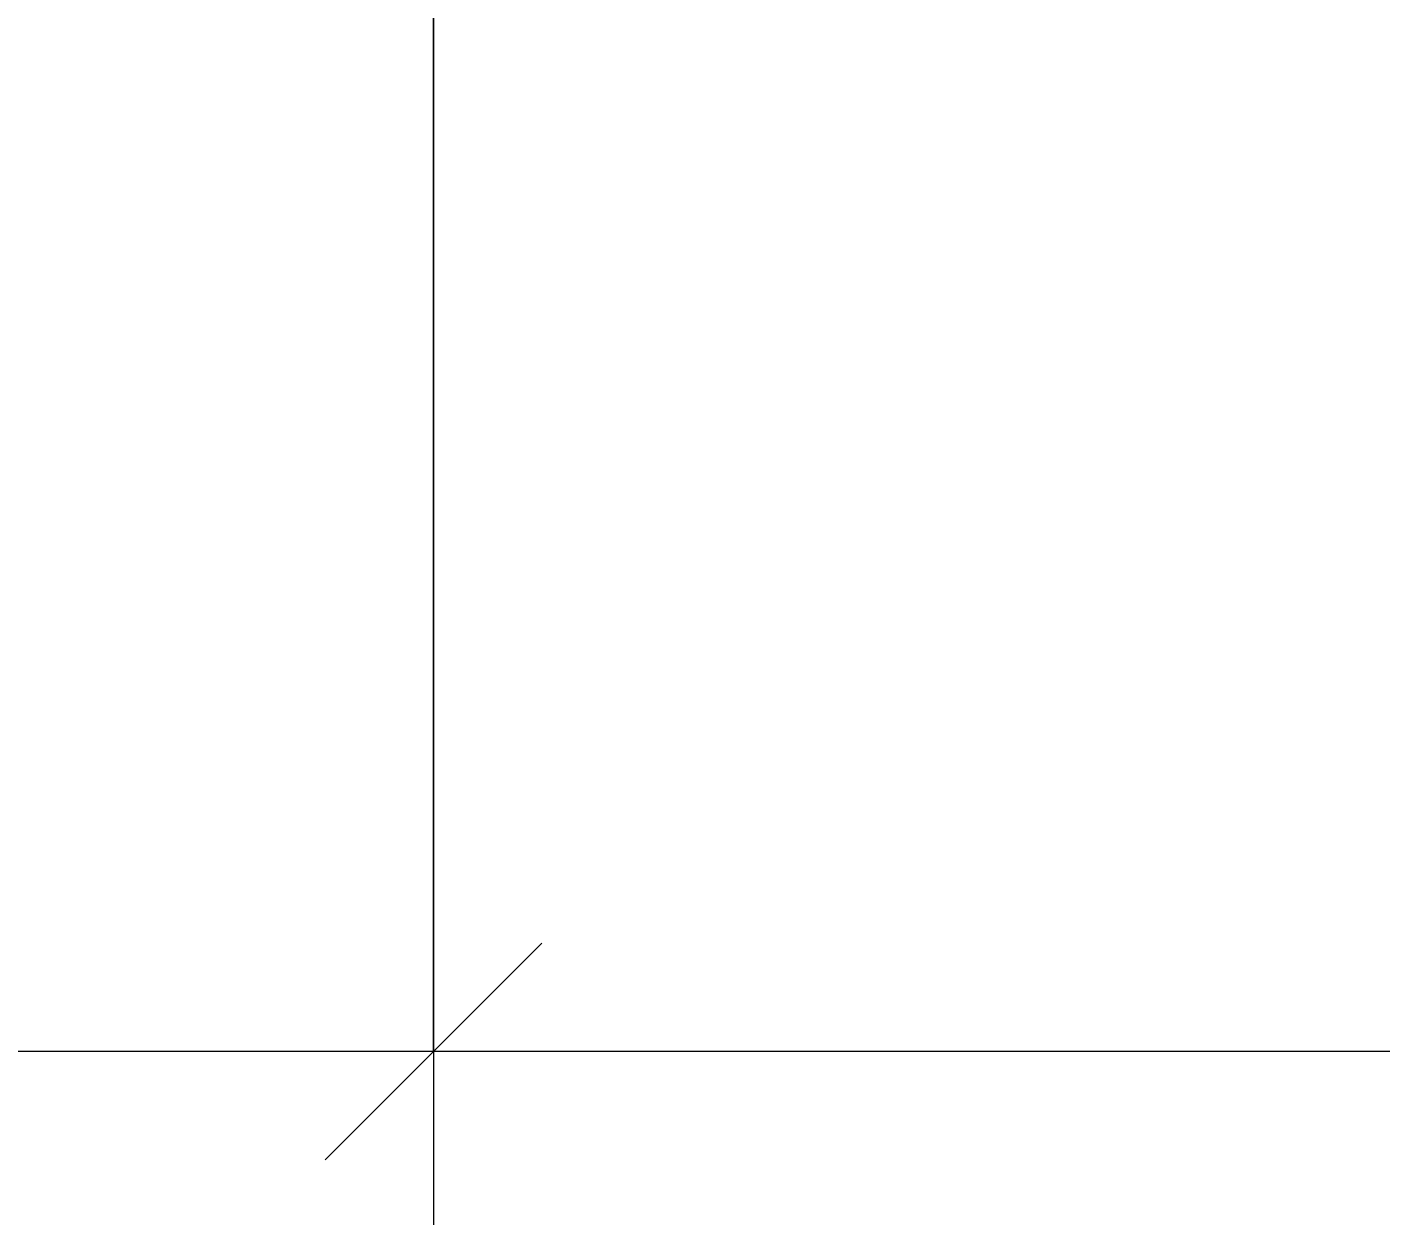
# Model space of a CAD drawing. Header units: millimetres. Extents: x 1401 to 56953, y -2645 to 12445.
# Drawn here: x 16809 to 17043.3, y 8180.1 to 8387.4 of the extents above; entities that cross this region are included whole.
import ezdxf

# ---------------------------------------------------------------- set-up
doc = ezdxf.new("R2010")
doc.units = ezdxf.units.MM
doc.layers.add('A-ANNO-DIMS', color=7, linetype='Continuous', lineweight=9)
doc.layers.add('A-ANNO-DIMS-25', color=7, linetype='Continuous', lineweight=9)
doc.styles.add('ISOCPEUR_2', font='isocpeur.ttf', dxfattribs={"width": 0.9, "height": 62.5})
doc.dimstyles.new('ISO-2_5_0_9К_БОЛЬШОЙ_1', dxfattribs={"dimscale": 304.8, "dimtxt": 62.248823, "dimasz": 0.123031, "dimexe": 0.098425, "dimexo": 0.246063, "dimgap": 0, "dimtad": 1, "dimdec": 0, "dimrnd": 10, "dimzin": 0, "dimdsep": 46, "dimtxsty": 'ISOCPEUR_2', "dimblk1": 'OBLIQUE', "dimblk2": 'OBLIQUE', "dimsah": 1, "dimcen": 0.09, "dimdle": 0.098425, "dimazin": 0, "dimtfac": 1, "dimtdec": 4, "dimtix": 1, "dimtmove": 0, "dimatfit": 3, "dimfxl": 1, "dimtvp": 1, "dimtolj": 1, "dimtzin": 0, "dimarcsym": 2})

# ---------------------------------------------------------------- blocks, each defined once
blk = doc.blocks.new('DIMBLOCK18-Развертка 01-3')
at = {"layer": 'A-ANNO-DIMS-25'}
for p, q in [((18979.33, 9094.07), (18979.33, 8180.1)), ((18979.33, 8210.1), (18979.33, 9094.07)), ((16879.33, 8397.81), (16879.33, 8180.1)), ((16879.33, 8210.1), (16879.33, 8397.81)), ((18979.33, 8210.1), (16879.33, 8210.1))]:
    blk.add_line(p, q, dxfattribs=at)
at = {"layer": 'A-ANNO-DIMS-25', "lineweight": 20}
for p, q in [((16879.33, 8210.1), (16898.08, 8228.85)), ((18979.33, 8210.1), (18998.08, 8228.85)), ((16879.33, 8210.1), (16860.58, 8191.35)), ((18979.33, 8210.1), (18960.58, 8191.35))]:
    blk.add_line(p, q, dxfattribs=at)
at = {"layer": 'A-ANNO-DIMS-25', "color": 0, "insert": (17855.71, 8291.75), "char_height": 62.5, "width": 176.6909, "attachment_point": 1, "line_spacing_factor": 1.149209, "style": 'ISOCPEUR_2'}
blk.add_mtext('2100', dxfattribs=at)
blk = doc.blocks.new('_Oblique')
at = {"color": 0, "linetype": 'ByBlock', "lineweight": -2}
blk.add_line((-0.5, -0.5), (0.5, 0.5), dxfattribs=at)
blk = doc.blocks.new('DIMBLOCK19-Развертка 01-3')
at = {"layer": 'A-ANNO-DIMS-25'}
for p, q in [((16129.08, 8397.81), (16129.08, 8180.1)), ((16129.08, 8210.1), (16129.08, 8397.81)), ((16879.33, 8397.81), (16879.33, 8180.1)), ((16879.33, 8210.1), (16879.33, 8397.81)), ((16879.33, 8210.1), (16129.08, 8210.1))]:
    blk.add_line(p, q, dxfattribs=at)
at = {"layer": 'A-ANNO-DIMS-25', "lineweight": 20}
for p, q in [((16129.08, 8210.1), (16147.83, 8228.85)), ((16879.33, 8210.1), (16898.08, 8228.85)), ((16129.08, 8210.1), (16110.33, 8191.35)), ((16879.33, 8210.1), (16860.58, 8191.35))]:
    blk.add_line(p, q, dxfattribs=at)
at = {"layer": 'A-ANNO-DIMS-25', "color": 0, "insert": (16444.95, 8291.75), "char_height": 62.5, "width": 142.2146, "attachment_point": 1, "line_spacing_factor": 1.149209, "style": 'ISOCPEUR_2'}
blk.add_mtext('750', dxfattribs=at)

msp = doc.modelspace()

# ---------------------------------------------------------------- dimensions: what is measured, and where the dimension line sits
at = {"layer": 'A-ANNO-DIMS'}
for base, p1, p2, override, picture, middle in [((16879.3321, 8210.0977), (18979.3321, 9169.0714), (16879.3321, 8472.808), {"dimpost": '<>', "dimfxl": 2212.415594}, 'DIMBLOCK18-Развертка 01-3', (17929.3321, 8241.3477)), ((16129.0755, 8210.0977), (16879.3321, 8472.808), (16129.0755, 8472.808), {"dimpost": '<>', "dimfxl": 750.256578}, 'DIMBLOCK19-Развертка 01-3', (16504.2038, 8241.3477))]:
    dim = msp.add_linear_dim(base=base, p1=p1, p2=p2, dimstyle='ISO-2_5_0_9К_БОЛЬШОЙ_1', override=override, dxfattribs=at)
    dim.commit()
    dim.dimension.update_dxf_attribs({"geometry": picture, "text_midpoint": middle})

doc.saveas('drawing.dxf')
